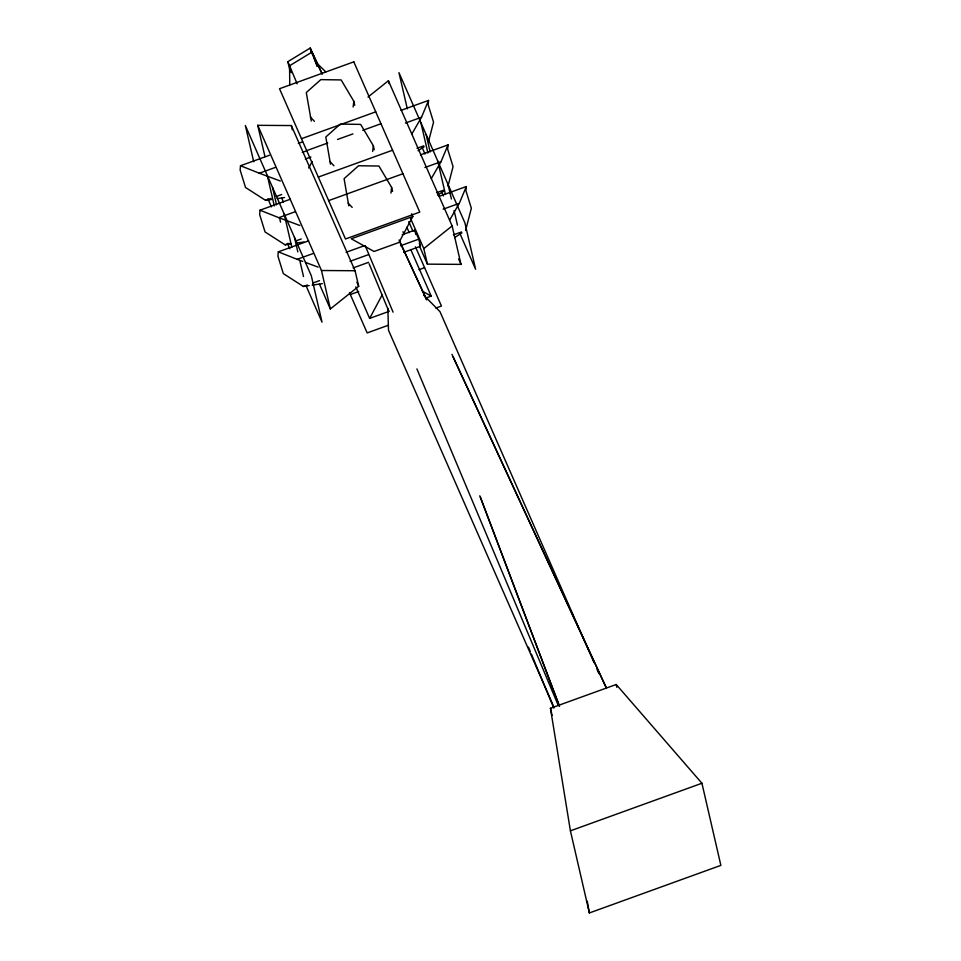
<?xml version="1.0" encoding="UTF-8"?>
<svg xmlns="http://www.w3.org/2000/svg" width="961" height="961" viewBox="0 0 961 961"><rect width="100%" height="100%" fill="white"/><g stroke="black" fill="none" stroke-linecap="round" stroke-linejoin="round"><path stroke-width="1.44" d="M269.416 155.274L240.514 165.736L240.13 170.013L245.535 187.491L265.572 200.356L271.398 199.48M290.318 199.227L260.023 210.195L259.638 214.471L265.056 231.949L285.093 244.815L290.919 243.938M308.589 240.875L278.306 251.842L277.921 256.119L283.327 273.597L303.376 286.462L309.202 285.585M401.001 110.371L428.534 100.412L428.138 104.689L433.555 122.179L428.498 141.603M420.51 154.829L448.042 144.871L447.658 149.147L453.063 166.637L448.018 186.062M438.793 196.476L466.325 186.518L465.941 190.795L471.346 208.285L465.58 230.472M353.155 107.007L353.816 101.277L341.143 79.931L320.818 79.631L306.283 92.544L311.28 121.026M372.676 151.466L373.336 145.736L360.651 124.389L340.326 124.089L325.803 137.003L330.488 164.139M390.959 193.113L391.607 187.383L378.934 166.037L358.609 165.736L344.086 178.65L348.771 205.786M411.776 134.12L421.519 117.23L428.534 100.412M431.285 178.578L441.027 161.688L448.042 144.871M449.568 220.213L459.31 203.336L466.325 186.518M308.685 168.007L312.145 161.52M412.834 216.501L398.983 242.46L374.045 251.482L351.27 238.772L412.834 216.501L411.632 213.762M355.822 286.883L369.649 318.391L382.118 295.015M368.003 97.061L388.4 80.76L452.126 225.943L461.004 264.383L427.393 264.143L419.585 246.34M319.52 284.288L330.344 308.949L358.681 286.306L355.077 270.738L291.351 125.555L257.74 125.326L264.972 156.643M427.393 264.143L423.801 248.587L452.126 225.943M418.047 150.709L424.125 146.745M437.567 195.167L443.646 191.203M454.625 237.595L461.929 232.85M290.09 71.39L287.844 61.672L310.211 48.05L322.175 73.913M301.478 138.708L375.751 111.836M298.318 143.417L302.523 141.892M306.703 150.625L327.725 143.009M337.527 139.465L352.951 133.891M362.753 130.336L380.976 123.741M302.271 152.415L306.475 150.889M240.514 165.736L259.314 173.22L275.447 167.382M305.322 159.046L310.932 157.015M405.386 123.068L421.519 117.23M318.319 177.076L392.593 150.204M265.572 200.356L270.954 198.41M276.336 196.464L281.705 194.518M417.026 148.258L423.753 145.832M260.023 210.195L278.822 217.679L294.955 211.84M328.65 200.609L402.911 173.737M424.906 167.526L441.027 161.688M285.093 244.815L289.129 243.349M295.844 240.923L301.225 238.977M436.546 192.717L443.261 190.29M278.306 251.842L297.105 259.314L313.238 253.488M443.177 209.174L459.31 203.336M346.116 252.299L364.363 245.704M402.203 234.712L414.828 230.147L418.78 239.145L420.425 246.292L403.584 252.383M350.068 261.296L368.315 254.701M400.533 245.752L418.78 239.145M353.119 267.939L368.556 262.341M303.376 286.462L307.4 284.997M312.781 283.051L319.508 280.624M453.484 234.856L461.544 231.937M350.321 294.546L358.729 291.507M418.996 269.705L424.594 267.675M369.649 318.391L389.229 311.304M425.615 298.138L431.201 296.108L410.767 249.548M388.184 325.311L367.174 332.914L349.444 292.552M435.838 308.073L441.447 306.042L415.452 246.845M550.449 708.281L616.205 684.496L701.926 783.251L720.87 865.368L589.369 912.95L570.414 830.833L550.449 708.281L552.082 715.368M570.414 830.833L701.926 783.251M277.236 198.615L284.516 197.534M296.745 243.073L304.036 241.992M312.121 285.153L322.319 283.639M257.74 125.326L321.479 270.509L355.077 270.738M259.314 173.22L280.336 181.016M278.822 217.679L299.844 225.475M297.105 259.314L302.715 261.404M305.514 262.437L318.127 267.122M422.347 291.171L431.201 296.108M316.193 62.525L325.767 71.859M423.861 295.315L439.97 311.64L594.066 662.67M310.355 117.002L314.415 121.314M329.875 161.46L333.923 165.772M348.146 203.107L352.206 207.42M322.079 73.901L311.989 52.122L289.633 65.732L291.231 72.676M399.596 241.355L426.696 299.892L399.043 239.998M453.172 357.072L606.319 687.896L451.958 354.357M422.059 147.273L425.014 154M441.64 191.876L443.417 195.912M459.67 232.934L475.611 269.26L464.908 222.892L398.959 72.64L407.32 108.869M458.601 258.905L461.004 264.383M410.575 218.447L423.801 248.587M419.308 243.71L420.425 246.292M408.761 221.691L412.966 231.277M406.875 227.313L409.242 232.694M597.069 669.529L598.883 673.637M402.947 231.733L404.149 234.472M554.041 707.344L388.508 330.26L387.836 308.349M356.867 282.198L358.681 286.306M281.645 198.002L283.447 202.11M267.867 198.795L271.41 206.867M287.447 243.397L289.814 248.779M306.066 285.801L322.019 322.139L311.316 275.759L245.355 125.507L253.716 161.736M287.844 61.672L297.141 83.811M365.204 245.68L393.073 312.169M416.906 368.916L558.185 705.23M369.108 263.734L388.64 310.847M528.502 647.173L530.22 651.342M531.385 654.093L553.812 708.089M317.118 66.297L310.211 48.05L311.172 52.218M479.779 495.78L559.518 706.323L480.38 497.137M317.31 66.153L311.989 52.122L312.637 54.897M616.205 684.496L616.854 687.319M448.066 184.524L451.418 199.011M454.097 210.603L457.436 225.102M437.748 160.992L445.436 194.326M426.131 134.528L430.144 151.922M420.894 122.624L427.921 153.063M388.4 80.76L389.061 83.607M414.828 230.147L415.825 234.436M391.607 187.383L392.544 191.407M373.336 145.736L374.261 149.76M353.816 101.277L354.741 105.302M291.351 125.555L292.336 129.795M321.479 270.509L330.344 308.949M294.474 237.391L297.814 251.878M299.82 260.575L303.496 276.516M284.144 213.859L291.832 247.193M272.528 187.395L276.54 204.789M279.555 217.835L280.552 222.183M267.302 175.491L274.317 205.93M587.243 901.154L589.369 912.95M289.609 69.3L289.754 84.892M353.804 61.852L279.531 88.724L345.492 238.977L419.765 212.105L353.804 61.852"/></g></svg>
